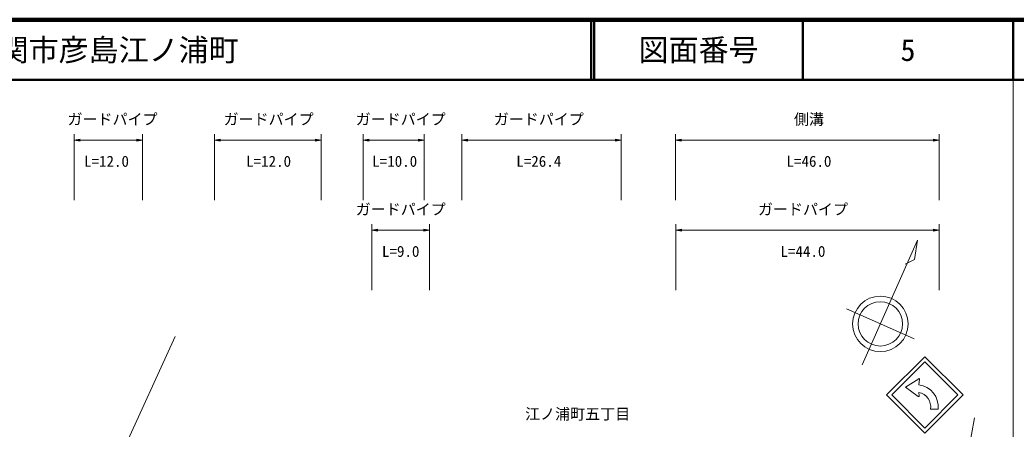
# Model space of a CAD drawing. Units: millimetres, scale not verified. Extents: x 40000 to 680000, y 20000 to 380000.
# Drawn here: x 413576 to 579500, y 311884 to 380000 of the extents above; entities that cross this region are included whole.
import ezdxf
from ezdxf.enums import TextEntityAlignment as Align

# ---------------------------------------------------------------- set-up
doc = ezdxf.new("R2010")
doc.units = ezdxf.units.MM
doc.header["$LTSCALE"] = 1000
doc.layers.add('M-BMK-HTXT', color=7, linetype='Continuous')
doc.layers.add('M-TTL-TXT', color=7, linetype='Continuous')
for name, color, linetype, lineweight in [('M-BMK-OTRS', 5, 'Continuous', 13), ('M-BMK-SRVR', 3, 'Continuous', 13), ('M-STR-HTXT', 7, 'Continuous', 13), ('M-STR-STRC', 7, 'Continuous', 13), ('M-TTL', 2, 'Continuous', 140), ('M-TTL-BAND', 7, 'Continuous', 13), ('M-TTL-LINE', 7, 'Continuous', 50)]:
    doc.layers.add(name, color=color, linetype=linetype, lineweight=lineweight)
doc.styles.add('ＭＳ ゴシック', font='')
doc.styles.get('ＭＳ ゴシック').set_extended_font_data('MS Gothic')

# ---------------------------------------------------------------- blocks, each defined once
blk = doc.blocks.new('open_arrow')
at = {"color": 0, "linetype": 'Continuous', "lineweight": -2}
blk.add_lwpolyline([(7.5, 1.25), (0, 0), (7.5, -1.25)], dxfattribs=at)

msp = doc.modelspace()

# ---------------------------------------------------------------- linework, layer by layer
at = {"layer": 'M-BMK-OTRS'}
msp.add_line((565993, 276824), (572585, 313737), dxfattribs=at)
at = {"layer": 'M-BMK-SRVR'}
for p, q in [((556891, 329399), (551263, 331905)), ((562518, 326893), (556891, 329399))]:
    msp.add_line(p, q, dxfattribs=at)
msp.add_lwpolyline([(553843, 322557), (563090, 343319), (562555, 340132), (561019, 339365)], dxfattribs=at)
for radius in [4620, 3696]:
    msp.add_circle((556891, 329399), radius, dxfattribs=at)
at = {"layer": 'M-STR-HTXT'}
for p, q in [((422605, 350000), (422605, 361000)), ((434000, 350000), (434000, 361000)), ((446000, 350000), (446000, 361000)), ((463735, 350000), (463735, 361000)), ((470755, 350000), (470755, 361000)), ((480889, 350000), (480889, 361000)), ((487175, 350000), (487175, 361000)), ((513715, 350000), (513715, 361000)), ((522771, 350000), (522771, 361000)), ((566679, 350000), (566679, 361000)), ((422605, 360000), (434000, 360000)), ((446000, 360000), (463735, 360000)), ((470755, 360000), (480889, 360000)), ((487175, 360000), (513715, 360000)), ((522771, 360000), (566679, 360000)), ((472167, 335000), (472167, 346000)), ((481815, 335000), (481815, 346000)), ((522803, 335000), (522803, 346000)), ((566679, 335000), (566679, 346000)), ((472167, 345000), (481815, 345000)), ((522803, 345000), (566679, 345000))]:
    msp.add_line(p, q, dxfattribs=at)
at = {"layer": 'M-STR-STRC'}
for p, q in [((421617, 288394), (439425, 327284)), ((563302, 320267), (561070, 318838)), ((563211, 317322), (561070, 318838)), ((563434, 320180), (563275, 319249)), ((563347, 317403), (563275, 317975)), ((566520, 315195), (565249, 315195))]:
    msp.add_line(p, q, dxfattribs=at)
for points in [[(564307, 311210), (557943, 317574), (564307, 323938), (570671, 317574)], [(564307, 312059), (558792, 317574), (564307, 323090), (569823, 317574)]]:
    msp.add_lwpolyline(points, close=True, dxfattribs=at)
for centre, radius, start, end in [((563349, 320194), 86.3, 350.30905, 122.61924), ((562844, 315579), 3696, 354.04449, 83.29683), ((563261, 317392), 86.3, 234.68879, 7.12502), ((562844, 315579), 2435, 350.93996, 79.79603)]:
    msp.add_arc(centre, radius, start, end, dxfattribs=at)
at = {"layer": 'M-TTL'}
msp.add_line((680000, 380000), (40000, 380000), dxfattribs=at)
at = {"layer": 'M-TTL-BAND'}
msp.add_line((579000, 20000), (579000, 370000), dxfattribs=at)
at = {"layer": 'M-TTL-LINE'}
for p, q in [((508747, 380000), (508747, 370000)), ((509247, 380000), (509247, 370000)), ((543997, 380000), (543997, 370000)), ((579000, 380000), (579000, 370000)), ((40000, 370000), (680000, 370000))]:
    msp.add_line(p, q, dxfattribs=at)

# ---------------------------------------------------------------- block references
at = {"layer": 'M-STR-HTXT', "xscale": 133, "yscale": 133}
for p in [(422605, 360000), (446000, 360000), (470755, 360000), (487175, 360000), (522771, 360000), (472167, 345000), (522803, 345000)]:
    msp.add_blockref('open_arrow', p, dxfattribs=at)
at = {"layer": 'M-STR-HTXT', "xscale": 133, "yscale": 133, "rotation": 180}
for p in [(434000, 360000), (463735, 360000), (480889, 360000), (513715, 360000), (566679, 360000), (481815, 345000), (566679, 345000)]:
    msp.add_blockref('open_arrow', p, dxfattribs=at)

# ---------------------------------------------------------------- texts
at = {"layer": 'M-BMK-HTXT', "style": 'ＭＳ ゴシック'}
msp.add_text('江ノ浦町五丁目', height=1833, dxfattribs=at).set_placement((497720, 312929), align=Align.BOTTOM_LEFT)
at = {"layer": 'M-STR-HTXT', "style": 'ＭＳ ゴシック'}
for s, p in [('ガードパイプ', (421500, 362000)), ('ガードパイプ', (447500, 362000)), ('ガードパイプ', (469500, 362000)), ('ガードパイプ', (492500, 362000)), ('側溝', (542500, 362000)), ('ガードパイプ', (469500, 347000)), ('ガードパイプ', (536500, 347000))]:
    msp.add_text(s, height=1833, dxfattribs=at).set_placement(p, align=Align.BOTTOM_LEFT)
for s, p in [('L=12.0', (428000, 355000)), ('L=12.0', (455000, 355000)), ('L=10.0', (476000, 355000)), ('L=26.4', (500000, 355000)), ('L=46.0', (545000, 355000)), ('L=9.0', (477000, 340000)), ('L=44.0', (544000, 340000))]:
    msp.add_text(s, height=1833, dxfattribs=at).set_placement(p, align=Align.BOTTOM_CENTER)
at = {"layer": 'M-TTL-TXT', "style": 'ＭＳ ゴシック'}
msp.add_text('下関市彦島江ノ浦町', height=3666, dxfattribs=at).set_placement((405024, 375000), align=Align.MIDDLE_LEFT)
for s, p in [('図面番号', (526622, 375000)), ('5', (561497, 375000))]:
    msp.add_text(s, height=3666, dxfattribs=at).set_placement(p, align=Align.MIDDLE_CENTER)

doc.saveas('drawing.dxf')
